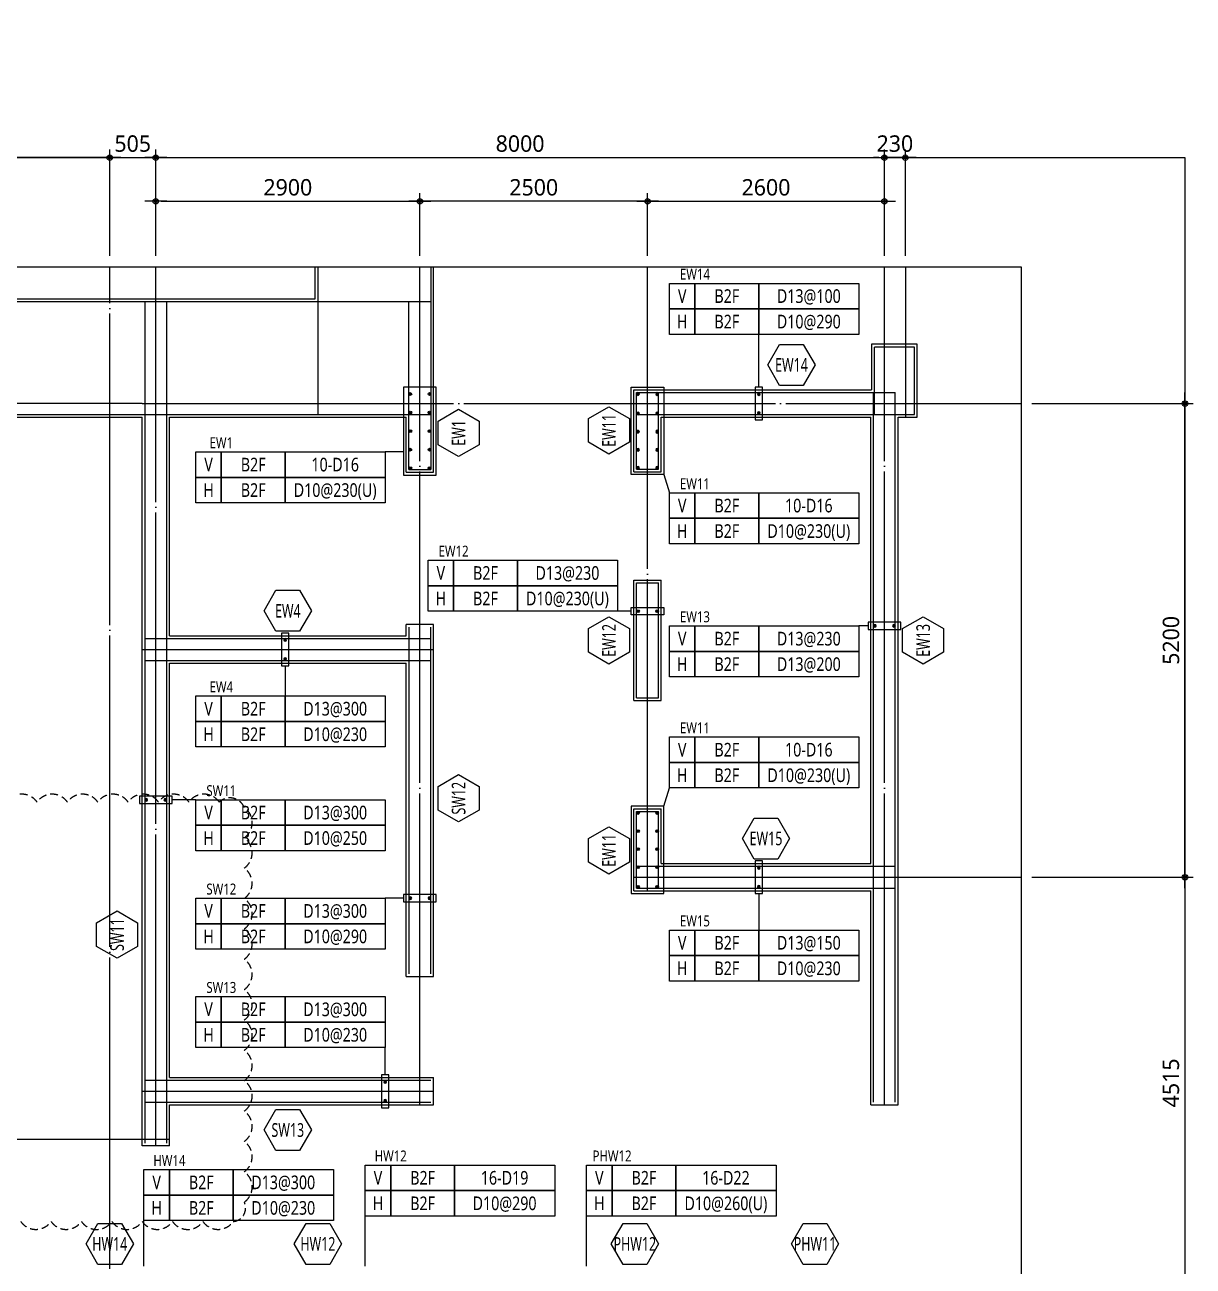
# Model space of a CAD drawing. Header units: millimetres. Extents: x 317501 to 2277231, y -321722 to 1186893.
# Drawn here: x 342548 to 355376, y -223704 to -210076 of the extents above; entities that cross this region are included whole.
import ezdxf
from ezdxf.enums import TextEntityAlignment as Align
from ezdxf.xclip import XClip

# ---------------------------------------------------------------- set-up
doc = ezdxf.new("R2010")
doc.units = ezdxf.units.MM
doc.header["$LTSCALE"] = 57
doc.header["$XCLIPFRAME"] = 0
for name, pattern in [('CEN', [62, 60, -1, 0, -1]), ('XS-벽체$0$CEN', [62, 60, -1, 0, -1]), ('XS-벽체$0$HID', [2.3, 1.5, -0.8])]:
    doc.linetypes.add(name, pattern=pattern)
doc.layers.get('Defpoints').update_dxf_attribs({"color": 145})
for name, color, linetype in [('BAR', 2, 'Continuous'), ('BARR', 1, 'Continuous'), ('BOX', 7, 'Continuous'), ('CEN', 1, 'CEN'), ('DIM', 7, 'Continuous'), ('LEADER', 7, 'Continuous'), ('M', 7, 'Continuous'), ('NAME-W', 4, 'Continuous'), ('TEXT-배근', 3, 'Continuous'), ('XS-벽체$0$BAR', 3, 'Continuous'), ('XS-벽체$0$CEN', 1, 'XS-벽체$0$CEN'), ('XS-벽체$0$WALL', 4, 'Continuous')]:
    doc.layers.add(name, color=color, linetype=linetype)
doc.layers.add('DEFPOINT', color=144, linetype='Continuous', plot=False)
doc.layers.add('XS-벽체$0$1215', color=181, linetype='XS-벽체$0$HID', plot=False)
doc.styles.add('맑은고딕', font='malgun.ttf')
doc.dimstyles.new('DIM_60', dxfattribs={"dimscale": 60, "dimtxt": 3, "dimasz": 1, "dimexe": 1.5, "dimexo": 2, "dimgap": 1, "dimtad": 1, "dimdec": 0, "dimzin": 0, "dimdsep": 46, "dimtxsty": '맑은고딕', "dimblk1": 'DIMDOT', "dimblk2": 'DIMDOT', "dimsah": 1, "dimcen": 0.09, "dimdle": 2, "dimclrd": 7, "dimclre": 7, "dimclrt": 3, "dimadec": 0, "dimazin": 0, "dimtfac": 1, "dimtdec": 0, "dimtix": 1, "dimtmove": 2, "dimatfit": 3, "dimldrblk": 'DIMDOT', "dimfxl": 0, "dimtolj": 1, "dimtzin": 0, "dimarcsym": 0})

# ---------------------------------------------------------------- blocks, each defined once
blk = doc.blocks.new('XS-벽체', base_point=(1093553, 0))
at = {"layer": 'XS-벽체$0$1215'}
blk.add_lwpolyline([(40580, 455467, -0.520567), (40913, 455467, -0.520567), (41246, 455467, -0.520567), (41580, 455467, -0.520567), (41913, 455467, -0.520567), (42246, 455467, -0.520567), (42580, 455467, -0.520567), (42913, 455467, -0.520567), (43188, 455409, -0.520567), (43188, 455075, -0.520567), (43188, 454742, -0.520567), (43188, 454409, -0.520567), (43188, 454075, -0.520567), (43188, 453742, -0.520567), (43188, 453409, -0.520567), (43188, 453075, -0.520567), (43188, 452742, -0.520567), (43188, 452409, -0.520567), (43188, 452075, -0.520567), (43188, 451742, -0.520567), (43188, 451409, -0.520567), (43188, 451075, -0.520567), (43067, 450863, -0.520567), (42734, 450863, -0.520567), (42400, 450863, -0.520567), (42067, 450863, -0.520567), (41734, 450863, -0.520567), (41400, 450863, -0.520567), (41067, 450863, -0.520567), (40734, 450863, -0.520567)], format="xyb", dxfattribs=at)
at = {"layer": 'XS-벽체$0$BAR'}
for p, q in [((45236, 471408), (45236, 459118)), ((43996, 469788), (43996, 459723)), ((40196, 460963), (45236, 460963)), ((42096, 460963), (42096, 451723)), ((42336, 451723), (42336, 460963)), ((44996, 459118), (44996, 460963)), ((50546, 460463), (50106, 460463)), ((50106, 459723), (50106, 460463)), ((50546, 459723), (50546, 460463)), ((47496, 459963), (50336, 459963)), ((47496, 459123), (47496, 459963)), ((47736, 459123), (47736, 459963)), ((50096, 452173), (50096, 459963)), ((50336, 452173), (50336, 459963)), ((40196, 459723), (45236, 459723)), ((47496, 459723), (50546, 459723)), ((47496, 456613), (47496, 457873)), ((47736, 456613), (47736, 457873)), ((44996, 457388), (44996, 453583)), ((45236, 453583), (45236, 457388)), ((42096, 457263), (45236, 457263)), ((42096, 457023), (45236, 457023)), ((47496, 454523), (47496, 455363)), ((47736, 454523), (47736, 455363)), ((47496, 454763), (50336, 454763)), ((47496, 454523), (50336, 454523)), ((42096, 452413), (45236, 452413)), ((42096, 452173), (45236, 452173))]:
    blk.add_line(p, q, dxfattribs=at)
at = {"layer": 'XS-벽체$0$CEN'}
for p, q in [((50446, 468858), (50446, 459693)), ((42216, 451693), (42216, 460043)), ((45116, 452143), (45116, 460043)), ((47616, 454493), (47616, 459993)), ((50216, 452143), (50216, 459993)), ((42066, 459843), (50576, 459843)), ((42066, 457143), (45266, 457143)), ((47466, 454643), (50366, 454643)), ((42066, 452293), (45266, 452293)), ((42366, 451763), (28081, 451763))]:
    blk.add_line(p, q, dxfattribs=at)
at = {"layer": 'XS-벽체$0$WALL'}
for p, q in [((43966, 460993), (43966, 469818)), ((45266, 460093), (45266, 468918)), ((40166, 460993), (43966, 460993)), ((50576, 460493), (50076, 460493)), ((50076, 460493), (50076, 459993)), ((50576, 459693), (50576, 460493)), ((45266, 459088), (45266, 460093)), ((47466, 459993), (50076, 459993)), ((47466, 459093), (47466, 459993)), ((40566, 459693), (42066, 459693)), ((42066, 451693), (42066, 459693)), ((42366, 457293), (42366, 459693)), ((42366, 459693), (44966, 459693)), ((44966, 459088), (44966, 459693)), ((47766, 459693), (50066, 459693)), ((47766, 459093), (47766, 459693)), ((50066, 454793), (50066, 459693)), ((50366, 459693), (50576, 459693)), ((50366, 452143), (50366, 459693)), ((44966, 459088), (45266, 459088)), ((47466, 459093), (47766, 459093)), ((47466, 456583), (47466, 457903)), ((47466, 457903), (47766, 457903)), ((47766, 456583), (47766, 457903)), ((44966, 457293), (44966, 457418)), ((45266, 457418), (44966, 457418)), ((45266, 453553), (45266, 457418)), ((45266, 456993), (45266, 457418)), ((42366, 457293), (44966, 457293)), ((42366, 452443), (42366, 456993)), ((42366, 456993), (44966, 456993)), ((44966, 453553), (44966, 456993)), ((47466, 456583), (47766, 456583)), ((47466, 454493), (47466, 455393)), ((47466, 455393), (47766, 455393)), ((47766, 454793), (47766, 455393)), ((47766, 454793), (50066, 454793)), ((47466, 454493), (50066, 454493)), ((50066, 452143), (50066, 454493)), ((44966, 453553), (45266, 453553)), ((42366, 452443), (45266, 452443)), ((45266, 452143), (45266, 452443)), ((42366, 451693), (42366, 452143)), ((42366, 452143), (45266, 452143)), ((50066, 452143), (50366, 452143)), ((42366, 451693), (42066, 451693))]:
    blk.add_line(p, q, dxfattribs=at)
blk = doc.blocks.new('DIMDOT')
at = {"layer": 'DIM', "linetype": 'Continuous'}
blk.add_line((-2, 0), (2, 0), dxfattribs=at)
for radius in [0.5, 0.25]:
    blk.add_circle((0, 0), radius, dxfattribs=at)
blk = doc.blocks.new('*D170')
at = {"layer": 'Defpoints', "color": 0, "linetype": 'Continuous', "transparency": 16777216}
for p in [(339461, -211534), (339461, -212734), (343481, -212734)]:
    blk.add_point(p, dxfattribs=at)
at = {"layer": 'DIM', "color": 7, "linetype": 'Continuous', "lineweight": -2, "transparency": 16777216}
for p, q in [((339461, -212614), (339461, -211444)), ((343481, -212614), (343481, -211444)), ((343421, -211534), (339521, -211534))]:
    blk.add_line(p, q, dxfattribs=at)
at = {"layer": 'DIM', "color": 7, "linetype": 'Continuous', "lineweight": -2, "transparency": 16777216, "xscale": 60, "yscale": 60, "zscale": 60, "rotation": 180}
blk.add_blockref('DIMDOT', (339461, -211534), dxfattribs=at)
at = {"layer": 'DIM', "color": 7, "linetype": 'Continuous', "lineweight": -2, "transparency": 16777216, "xscale": 60, "yscale": 60, "zscale": 60}
blk.add_blockref('DIMDOT', (343481, -211534), dxfattribs=at)
at = {"layer": 'DIM', "color": 3, "linetype": 'Continuous', "transparency": 16777216, "insert": (341471, -211381), "char_height": 180, "attachment_point": 5, "style": '맑은고딕'}
blk.add_mtext('\\A1;4020', dxfattribs=at)
blk = doc.blocks.new('*D171')
at = {"layer": 'Defpoints', "color": 0, "linetype": 'Continuous', "transparency": 16777216}
for p in [(346886, -212014), (343986, -212734), (346886, -212734)]:
    blk.add_point(p, dxfattribs=at)
at = {"layer": 'DIM', "color": 7, "linetype": 'Continuous', "lineweight": -2, "transparency": 16777216}
for p, q in [((343986, -212614), (343986, -211924)), ((344046, -212014), (346826, -212014)), ((346886, -212614), (346886, -211924))]:
    blk.add_line(p, q, dxfattribs=at)
at = {"layer": 'DIM', "color": 7, "linetype": 'Continuous', "lineweight": -2, "transparency": 16777216, "xscale": 60, "yscale": 60, "zscale": 60, "rotation": 180}
blk.add_blockref('DIMDOT', (343986, -212014), dxfattribs=at)
at = {"layer": 'DIM', "color": 7, "linetype": 'Continuous', "lineweight": -2, "transparency": 16777216, "xscale": 60, "yscale": 60, "zscale": 60}
blk.add_blockref('DIMDOT', (346886, -212014), dxfattribs=at)
at = {"layer": 'DIM', "color": 3, "linetype": 'Continuous', "transparency": 16777216, "insert": (345436, -211861), "char_height": 180, "attachment_point": 5, "style": '맑은고딕'}
blk.add_mtext('\\A1;2900', dxfattribs=at)
blk = doc.blocks.new('*D172')
at = {"layer": 'Defpoints', "color": 0, "linetype": 'Continuous', "transparency": 16777216}
for p in [(351986, -211534), (343986, -212734), (351986, -212734)]:
    blk.add_point(p, dxfattribs=at)
at = {"layer": 'DIM', "color": 7, "linetype": 'Continuous', "lineweight": -2, "transparency": 16777216}
for p, q in [((343986, -212614), (343986, -211444)), ((351986, -212614), (351986, -211444)), ((344046, -211534), (351926, -211534))]:
    blk.add_line(p, q, dxfattribs=at)
at = {"layer": 'DIM', "color": 7, "linetype": 'Continuous', "lineweight": -2, "transparency": 16777216, "xscale": 60, "yscale": 60, "zscale": 60, "rotation": 180}
blk.add_blockref('DIMDOT', (343986, -211534), dxfattribs=at)
at = {"layer": 'DIM', "color": 7, "linetype": 'Continuous', "lineweight": -2, "transparency": 16777216, "xscale": 60, "yscale": 60, "zscale": 60}
blk.add_blockref('DIMDOT', (351986, -211534), dxfattribs=at)
at = {"layer": 'DIM', "color": 3, "linetype": 'Continuous', "transparency": 16777216, "insert": (347986, -211381), "char_height": 180, "attachment_point": 5, "style": '맑은고딕'}
blk.add_mtext('\\A1;8000', dxfattribs=at)
blk = doc.blocks.new('*D173')
at = {"layer": 'Defpoints', "color": 0, "linetype": 'Continuous', "transparency": 16777216}
for p in [(351986, -212014), (349386, -212734), (351986, -212734)]:
    blk.add_point(p, dxfattribs=at)
at = {"layer": 'DIM', "color": 7, "linetype": 'Continuous', "lineweight": -2, "transparency": 16777216}
for p, q in [((349386, -212614), (349386, -211924)), ((349446, -212014), (351926, -212014)), ((351986, -212614), (351986, -211924))]:
    blk.add_line(p, q, dxfattribs=at)
at = {"layer": 'DIM', "color": 7, "linetype": 'Continuous', "lineweight": -2, "transparency": 16777216, "xscale": 60, "yscale": 60, "zscale": 60, "rotation": 180}
blk.add_blockref('DIMDOT', (349386, -212014), dxfattribs=at)
at = {"layer": 'DIM', "color": 7, "linetype": 'Continuous', "lineweight": -2, "transparency": 16777216, "xscale": 60, "yscale": 60, "zscale": 60}
blk.add_blockref('DIMDOT', (351986, -212014), dxfattribs=at)
at = {"layer": 'DIM', "color": 3, "linetype": 'Continuous', "transparency": 16777216, "insert": (350686, -211861), "char_height": 180, "attachment_point": 5, "style": '맑은고딕'}
blk.add_mtext('\\A1;2600', dxfattribs=at)
blk = doc.blocks.new('*D174')
at = {"layer": 'Defpoints', "color": 0, "linetype": 'Continuous', "transparency": 16777216}
for p in [(346886, -212014), (346886, -212734), (349386, -212734)]:
    blk.add_point(p, dxfattribs=at)
at = {"layer": 'DIM', "color": 7, "linetype": 'Continuous', "lineweight": -2, "transparency": 16777216}
for p, q in [((346886, -212614), (346886, -211924)), ((349326, -212014), (346946, -212014)), ((349386, -212614), (349386, -211924))]:
    blk.add_line(p, q, dxfattribs=at)
at = {"layer": 'DIM', "color": 7, "linetype": 'Continuous', "lineweight": -2, "transparency": 16777216, "xscale": 60, "yscale": 60, "zscale": 60, "rotation": 180}
blk.add_blockref('DIMDOT', (346886, -212014), dxfattribs=at)
at = {"layer": 'DIM', "color": 7, "linetype": 'Continuous', "lineweight": -2, "transparency": 16777216, "xscale": 60, "yscale": 60, "zscale": 60}
blk.add_blockref('DIMDOT', (349386, -212014), dxfattribs=at)
at = {"layer": 'DIM', "color": 3, "linetype": 'Continuous', "transparency": 16777216, "insert": (348136, -211861), "char_height": 180, "attachment_point": 5, "style": '맑은고딕'}
blk.add_mtext('\\A1;2500', dxfattribs=at)
blk = doc.blocks.new('*D176')
at = {"layer": 'Defpoints', "color": 0, "linetype": 'Continuous', "transparency": 16777216}
for p in [(353486, -219434), (353486, -223949), (355286, -223949)]:
    blk.add_point(p, dxfattribs=at)
at = {"layer": 'DIM', "color": 7, "linetype": 'Continuous', "lineweight": -2, "transparency": 16777216}
for p, q in [((353606, -219434), (355376, -219434)), ((355286, -219494), (355286, -223889)), ((353606, -223949), (355376, -223949))]:
    blk.add_line(p, q, dxfattribs=at)
at = {"layer": 'DIM', "color": 7, "linetype": 'Continuous', "lineweight": -2, "transparency": 16777216, "xscale": 60, "yscale": 60, "zscale": 60}
for p, rotation in [((355286, -219434), 90), ((355286, -223949), 270)]:
    blk.add_blockref('DIMDOT', p, dxfattribs=dict(at, rotation=rotation))
at = {"layer": 'DIM', "color": 3, "linetype": 'Continuous', "transparency": 16777216, "insert": (355132, -221692), "char_height": 180, "attachment_point": 5, "rotation": 90, "style": '맑은고딕'}
blk.add_mtext('\\A1;4515', dxfattribs=at)
blk = doc.blocks.new('*D177')
at = {"layer": 'Defpoints', "color": 0, "linetype": 'Continuous', "transparency": 16777216}
for p in [(353486, -214234), (355286, -214234), (353486, -219434)]:
    blk.add_point(p, dxfattribs=at)
at = {"layer": 'DIM', "color": 7, "linetype": 'Continuous', "lineweight": -2, "transparency": 16777216}
for p, q in [((353606, -214234), (355376, -214234)), ((355286, -219374), (355286, -214294)), ((353606, -219434), (355376, -219434))]:
    blk.add_line(p, q, dxfattribs=at)
at = {"layer": 'DIM', "color": 7, "linetype": 'Continuous', "lineweight": -2, "transparency": 16777216, "xscale": 60, "yscale": 60, "zscale": 60}
for p, rotation in [((355286, -214234), 90), ((355286, -219434), 270)]:
    blk.add_blockref('DIMDOT', p, dxfattribs=dict(at, rotation=rotation))
at = {"layer": 'DIM', "color": 3, "linetype": 'Continuous', "transparency": 16777216, "insert": (355133, -216834), "char_height": 180, "attachment_point": 5, "rotation": 90, "style": '맑은고딕'}
blk.add_mtext('\\A1;5200', dxfattribs=at)
blk = doc.blocks.new('*D179')
at = {"layer": 'Defpoints', "color": 0, "linetype": 'Continuous', "transparency": 16777216}
for p in [(343986, -211534), (343481, -212734), (343986, -212734)]:
    blk.add_point(p, dxfattribs=at)
at = {"layer": 'DIM', "color": 7, "linetype": 'Continuous', "lineweight": -2, "transparency": 16777216}
for p, q in [((343481, -212614), (343481, -211444)), ((343986, -212614), (343986, -211444)), ((343541, -211534), (343926, -211534))]:
    blk.add_line(p, q, dxfattribs=at)
at = {"layer": 'DIM', "color": 7, "linetype": 'Continuous', "lineweight": -2, "transparency": 16777216, "xscale": 60, "yscale": 60, "zscale": 60, "rotation": 180}
blk.add_blockref('DIMDOT', (343481, -211534), dxfattribs=at)
at = {"layer": 'DIM', "color": 7, "linetype": 'Continuous', "lineweight": -2, "transparency": 16777216, "xscale": 60, "yscale": 60, "zscale": 60}
blk.add_blockref('DIMDOT', (343986, -211534), dxfattribs=at)
at = {"layer": 'DIM', "color": 3, "linetype": 'Continuous', "transparency": 16777216, "insert": (343733, -211381), "char_height": 180, "attachment_point": 5, "style": '맑은고딕'}
blk.add_mtext('\\A1;505', dxfattribs=at)
blk = doc.blocks.new('BAR')
at = {"layer": 'BARR'}
h = blk.add_hatch(color=256, dxfattribs=at)
edge = h.paths.add_edge_path()
edge.add_arc((0, 0), 15, 0, 360)
blk.add_circle((0, 0), 15, dxfattribs=at)
blk = doc.blocks.new('*D263')
at = {"layer": 'Defpoints', "color": 0, "linetype": 'Continuous', "transparency": 16777216}
for p in [(351986, -211534), (351986, -212734), (352216, -212734)]:
    blk.add_point(p, dxfattribs=at)
at = {"layer": 'DIM', "color": 7, "linetype": 'Continuous', "lineweight": -2, "transparency": 16777216}
for p, q in [((351986, -212614), (351986, -211444)), ((352216, -212614), (352216, -211444)), ((351926, -211534), (351866, -211534)), ((352216, -211534), (351986, -211534)), ((352276, -211534), (352336, -211534))]:
    blk.add_line(p, q, dxfattribs=at)
at = {"layer": 'DIM', "color": 7, "linetype": 'Continuous', "lineweight": -2, "transparency": 16777216, "xscale": 60, "yscale": 60, "zscale": 60}
blk.add_blockref('DIMDOT', (351986, -211534), dxfattribs=at)
at = {"layer": 'DIM', "color": 7, "linetype": 'Continuous', "lineweight": -2, "transparency": 16777216, "xscale": 60, "yscale": 60, "zscale": 60, "rotation": 180}
blk.add_blockref('DIMDOT', (352216, -211534), dxfattribs=at)
at = {"layer": 'DIM', "color": 3, "linetype": 'Continuous', "transparency": 16777216, "insert": (352101, -211381), "char_height": 180, "attachment_point": 5, "style": '맑은고딕'}
blk.add_mtext('\\A1;230', dxfattribs=at)

msp = doc.modelspace()

# ---------------------------------------------------------------- linework, layer by layer
at = {"layer": 'BAR'}
for p, q in [((346765.9, -214959.1), (347005.9, -214959.1)), ((349265.9, -214954.1), (349505.9, -214954.1)), ((349505.9, -216204.1), (349265.9, -216204.1)), ((349265.9, -217464.1), (349505.9, -217464.1)), ((349265.9, -218714.1), (349505.9, -218714.1))]:
    msp.add_line(p, q, dxfattribs=at)
at = {"layer": 'BOX'}
for points in [[(349905.9, -212914.3), (349905.9, -213194.3), (349625.9, -213194.3), (349625.9, -212914.3)], [(350605.9, -212914.3), (350605.9, -213194.3), (349905.9, -213194.3), (349905.9, -212914.3)], [(351705.9, -212914.3), (351705.9, -213194.3), (350605.9, -213194.3), (350605.9, -212914.3)], [(349905.9, -213194.3), (349905.9, -213474.3), (349625.9, -213474.3), (349625.9, -213194.3)], [(350605.9, -213194.3), (350605.9, -213474.3), (349905.9, -213474.3), (349905.9, -213194.3)], [(351705.9, -213194.3), (351705.9, -213474.3), (350605.9, -213474.3), (350605.9, -213194.3)], [(344705.9, -214764.1), (344705.9, -215044.1), (344425.9, -215044.1), (344425.9, -214764.1)], [(345405.9, -214764.1), (345405.9, -215044.1), (344705.9, -215044.1), (344705.9, -214764.1)], [(346505.9, -214764.1), (346505.9, -215044.1), (345405.9, -215044.1), (345405.9, -214764.1)], [(344705.9, -215044.1), (344705.9, -215324.1), (344425.9, -215324.1), (344425.9, -215044.1)], [(345405.9, -215044.1), (345405.9, -215324.1), (344705.9, -215324.1), (344705.9, -215044.1)], [(346505.9, -215044.1), (346505.9, -215324.1), (345405.9, -215324.1), (345405.9, -215044.1)], [(349905.9, -215214.1), (349905.9, -215494.1), (349625.9, -215494.1), (349625.9, -215214.1)], [(350605.9, -215214.1), (350605.9, -215494.1), (349905.9, -215494.1), (349905.9, -215214.1)], [(351705.9, -215214.1), (351705.9, -215494.1), (350605.9, -215494.1), (350605.9, -215214.1)], [(349905.9, -215494.1), (349905.9, -215774.1), (349625.9, -215774.1), (349625.9, -215494.1)], [(350605.9, -215494.1), (350605.9, -215774.1), (349905.9, -215774.1), (349905.9, -215494.1)], [(351705.9, -215494.1), (351705.9, -215774.1), (350605.9, -215774.1), (350605.9, -215494.1)], [(347255.9, -215954.1), (347255.9, -216234.1), (346975.9, -216234.1), (346975.9, -215954.1)], [(347955.9, -215954.1), (347955.9, -216234.1), (347255.9, -216234.1), (347255.9, -215954.1)], [(349055.9, -215954.1), (349055.9, -216234.1), (347955.9, -216234.1), (347955.9, -215954.1)], [(347255.9, -216234.1), (347255.9, -216514.1), (346975.9, -216514.1), (346975.9, -216234.1)], [(347955.9, -216234.1), (347955.9, -216514.1), (347255.9, -216514.1), (347255.9, -216234.1)], [(349055.9, -216234.1), (349055.9, -216514.1), (347955.9, -216514.1), (347955.9, -216234.1)], [(349905.9, -216674.9), (349905.9, -216954.9), (349625.9, -216954.9), (349625.9, -216674.9)], [(350605.9, -216674.9), (350605.9, -216954.9), (349905.9, -216954.9), (349905.9, -216674.9)], [(351705.9, -216674.9), (351705.9, -216954.9), (350605.9, -216954.9), (350605.9, -216674.9)], [(349905.9, -216954.9), (349905.9, -217234.9), (349625.9, -217234.9), (349625.9, -216954.9)], [(350605.9, -216954.9), (350605.9, -217234.9), (349905.9, -217234.9), (349905.9, -216954.9)], [(351705.9, -216954.9), (351705.9, -217234.9), (350605.9, -217234.9), (350605.9, -216954.9)], [(344705.9, -217444.1), (344705.9, -217724.1), (344425.9, -217724.1), (344425.9, -217444.1)], [(345405.9, -217444.1), (345405.9, -217724.1), (344705.9, -217724.1), (344705.9, -217444.1)], [(346505.9, -217444.1), (346505.9, -217724.1), (345405.9, -217724.1), (345405.9, -217444.1)], [(344705.9, -217724.1), (344705.9, -218004.1), (344425.9, -218004.1), (344425.9, -217724.1)], [(345405.9, -217724.1), (345405.9, -218004.1), (344705.9, -218004.1), (344705.9, -217724.1)], [(346505.9, -217724.1), (346505.9, -218004.1), (345405.9, -218004.1), (345405.9, -217724.1)], [(349905.9, -217894.1), (349905.9, -218174.1), (349625.9, -218174.1), (349625.9, -217894.1)], [(350605.9, -217894.1), (350605.9, -218174.1), (349905.9, -218174.1), (349905.9, -217894.1)], [(351705.9, -217894.1), (351705.9, -218174.1), (350605.9, -218174.1), (350605.9, -217894.1)], [(349905.9, -218174.1), (349905.9, -218454.1), (349625.9, -218454.1), (349625.9, -218174.1)], [(350605.9, -218174.1), (350605.9, -218454.1), (349905.9, -218454.1), (349905.9, -218174.1)], [(351705.9, -218174.1), (351705.9, -218454.1), (350605.9, -218454.1), (350605.9, -218174.1)], [(344705.9, -218584.1), (344705.9, -218864.1), (344425.9, -218864.1), (344425.9, -218584.1)], [(345405.9, -218584.1), (345405.9, -218864.1), (344705.9, -218864.1), (344705.9, -218584.1)], [(346505.9, -218584.1), (346505.9, -218864.1), (345405.9, -218864.1), (345405.9, -218584.1)], [(344705.9, -218864.1), (344705.9, -219144.1), (344425.9, -219144.1), (344425.9, -218864.1)], [(345405.9, -218864.1), (345405.9, -219144.1), (344705.9, -219144.1), (344705.9, -218864.1)], [(346505.9, -218864.1), (346505.9, -219144.1), (345405.9, -219144.1), (345405.9, -218864.1)], [(344705.9, -219664.1), (344705.9, -219944.1), (344425.9, -219944.1), (344425.9, -219664.1)], [(345405.9, -219664.1), (345405.9, -219944.1), (344705.9, -219944.1), (344705.9, -219664.1)], [(346505.9, -219664.1), (346505.9, -219944.1), (345405.9, -219944.1), (345405.9, -219664.1)], [(344705.9, -219944.1), (344705.9, -220224.1), (344425.9, -220224.1), (344425.9, -219944.1)], [(345405.9, -219944.1), (345405.9, -220224.1), (344705.9, -220224.1), (344705.9, -219944.1)], [(346505.9, -219944.1), (346505.9, -220224.1), (345405.9, -220224.1), (345405.9, -219944.1)], [(349905.9, -220014.1), (349905.9, -220294.1), (349625.9, -220294.1), (349625.9, -220014.1)], [(350605.9, -220014.1), (350605.9, -220294.1), (349905.9, -220294.1), (349905.9, -220014.1)], [(351705.9, -220014.1), (351705.9, -220294.1), (350605.9, -220294.1), (350605.9, -220014.1)], [(349905.9, -220294.1), (349905.9, -220574.1), (349625.9, -220574.1), (349625.9, -220294.1)], [(350605.9, -220294.1), (350605.9, -220574.1), (349905.9, -220574.1), (349905.9, -220294.1)], [(351705.9, -220294.1), (351705.9, -220574.1), (350605.9, -220574.1), (350605.9, -220294.1)], [(344705.9, -220744.1), (344705.9, -221024.1), (344425.9, -221024.1), (344425.9, -220744.1)], [(345405.9, -220744.1), (345405.9, -221024.1), (344705.9, -221024.1), (344705.9, -220744.1)], [(346505.9, -220744.1), (346505.9, -221024.1), (345405.9, -221024.1), (345405.9, -220744.1)], [(344705.9, -221024.1), (344705.9, -221304.1), (344425.9, -221304.1), (344425.9, -221024.1)], [(345405.9, -221024.1), (345405.9, -221304.1), (344705.9, -221304.1), (344705.9, -221024.1)], [(346505.9, -221024.1), (346505.9, -221304.1), (345405.9, -221304.1), (345405.9, -221024.1)], [(344135.9, -222644.1), (344135.9, -222924.1), (343855.9, -222924.1), (343855.9, -222644.1)], [(344835.9, -222644.1), (344835.9, -222924.1), (344135.9, -222924.1), (344135.9, -222644.1)], [(345935.9, -222644.1), (345935.9, -222924.1), (344835.9, -222924.1), (344835.9, -222644.1)], [(346565.9, -222594.1), (346565.9, -222874.1), (346285.9, -222874.1), (346285.9, -222594.1)], [(347265.9, -222594.1), (347265.9, -222874.1), (346565.9, -222874.1), (346565.9, -222594.1)], [(348365.9, -222594.1), (348365.9, -222874.1), (347265.9, -222874.1), (347265.9, -222594.1)], [(348995.9, -222594.1), (348995.9, -222874.1), (348715.9, -222874.1), (348715.9, -222594.1)], [(349695.9, -222594.1), (349695.9, -222874.1), (348995.9, -222874.1), (348995.9, -222594.1)], [(350795.9, -222594.1), (350795.9, -222874.1), (349695.9, -222874.1), (349695.9, -222594.1)], [(344135.9, -222924.1), (344135.9, -223204.1), (343855.9, -223204.1), (343855.9, -222924.1)], [(344835.9, -222924.1), (344835.9, -223204.1), (344135.9, -223204.1), (344135.9, -222924.1)], [(345935.9, -222924.1), (345935.9, -223204.1), (344835.9, -223204.1), (344835.9, -222924.1)], [(346565.9, -222874.1), (346565.9, -223154.1), (346285.9, -223154.1), (346285.9, -222874.1)], [(347265.9, -222874.1), (347265.9, -223154.1), (346565.9, -223154.1), (346565.9, -222874.1)], [(348365.9, -222874.1), (348365.9, -223154.1), (347265.9, -223154.1), (347265.9, -222874.1)], [(348995.9, -222874.1), (348995.9, -223154.1), (348715.9, -223154.1), (348715.9, -222874.1)], [(349695.9, -222874.1), (349695.9, -223154.1), (348995.9, -223154.1), (348995.9, -222874.1)], [(350795.9, -222874.1), (350795.9, -223154.1), (349695.9, -223154.1), (349695.9, -222874.1)]]:
    msp.add_lwpolyline(points, close=True, dxfattribs=at)
at = {"layer": 'CEN'}
for p, q in [((343480.9, -223734.1), (343480.9, -212734.1)), ((343985.9, -214084.1), (343985.9, -212734.1)), ((346885.9, -214084.1), (346885.9, -212734.1)), ((349385.9, -214084.1), (349385.9, -212734.1)), ((351985.9, -214084.1), (351985.9, -212734.1)), ((343835.9, -214234.1), (321860.9, -214234.1)), ((352135.9, -214234.1), (353485.9, -214234.1)), ((352135.9, -219434.1), (353485.9, -219434.1))]:
    msp.add_line(p, q, dxfattribs=at)
at = {"layer": 'DEFPOINT'}
for points in [[(320060.9, -211534.1), (355285.9, -211534.1), (355285.9, -235359.1), (320060.9, -235359.1)], [(321860.9, -212734.1), (353485.9, -212734.1), (353485.9, -234159.1), (321860.9, -234159.1)]]:
    msp.add_lwpolyline(points, close=True, dxfattribs=at)
at = {"layer": 'LEADER'}
for p, q in [((350605.9, -214054.1), (350605.9, -213474.3)), ((346705.9, -214764.1), (346505.9, -214764.1)), ((349565.9, -215014.1), (349625.9, -215214.1)), ((349205.9, -216514.1), (349055.9, -216514.1)), ((351805.9, -216674.9), (351705.9, -216674.9)), ((345405.9, -217114.1), (345405.9, -217444.1)), ((344425.9, -218584.1), (344165.9, -218584.1)), ((349565.9, -218654.1), (349625.9, -218454.1)), ((346705.9, -219664.1), (346505.9, -219664.1)), ((350605.9, -219614.1), (350605.9, -220014.1)), ((346505.9, -221604.1), (346505.9, -221304.1)), ((343855.9, -223704.1), (343855.9, -223204.1)), ((346285.9, -223704.1), (346285.9, -223154.1)), ((348715.9, -223704.1), (348715.9, -223154.1))]:
    msp.add_line(p, q, dxfattribs=at)
for points in [[(347065.9, -214054.1), (346705.9, -214054.1), (346705.9, -215019.1), (347065.9, -215019.1)], [(349205.9, -214054.1), (349565.9, -214054.1), (349565.9, -215014.1), (349205.9, -215014.1)], [(350645.9, -214054.1), (350565.9, -214054.1), (350565.9, -214414.1), (350645.9, -214414.1)], [(349565.9, -216474.1), (349565.9, -216554.1), (349205.9, -216554.1), (349205.9, -216474.1)], [(351805.9, -216634.9), (351805.9, -216714.9), (352165.9, -216714.9), (352165.9, -216634.9)], [(345445.9, -216754.1), (345365.9, -216754.1), (345365.9, -217114.1), (345445.9, -217114.1)], [(343805.9, -218544.1), (343805.9, -218624.1), (344165.9, -218624.1), (344165.9, -218544.1)], [(349205.9, -219614.1), (349565.9, -219614.1), (349565.9, -218654.1), (349205.9, -218654.1)], [(350645.9, -219254.1), (350565.9, -219254.1), (350565.9, -219614.1), (350645.9, -219614.1)], [(346705.9, -219624.1), (346705.9, -219704.1), (347065.9, -219704.1), (347065.9, -219624.1)], [(346545.9, -221604.1), (346465.9, -221604.1), (346465.9, -221964.1), (346545.9, -221964.1)]]:
    msp.add_lwpolyline(points, close=True, dxfattribs=at)
at = {"layer": 'M'}
for points in [[(350835.8, -214034.1), (350705.9, -213809.1), (350835.8, -213584.1), (351095.6, -213584.1), (351225.5, -213809.1), (351095.6, -214034.1)], [(347535.9, -214686.5), (347310.9, -214816.4), (347085.9, -214686.5), (347085.9, -214426.7), (347310.9, -214296.7), (347535.9, -214426.7)], [(349185.9, -214659), (348960.9, -214788.9), (348735.9, -214659), (348735.9, -214399.2), (348960.9, -214269.2), (349185.9, -214399.2)], [(345306, -216734.1), (345176.1, -216509.1), (345306, -216284.1), (345565.8, -216284.1), (345695.7, -216509.1), (345565.8, -216734.1)], [(349185.9, -216964), (348960.9, -217093.9), (348735.9, -216964), (348735.9, -216704.2), (348960.9, -216574.2), (349185.9, -216704.2)], [(352635.9, -216964), (352410.9, -217093.9), (352185.9, -216964), (352185.9, -216704.2), (352410.9, -216574.2), (352635.9, -216704.2)], [(347535.9, -218696.5), (347310.9, -218826.4), (347085.9, -218696.5), (347085.9, -218436.7), (347310.9, -218306.7), (347535.9, -218436.7)], [(350556, -219234.1), (350426.1, -219009.1), (350556, -218784.1), (350815.8, -218784.1), (350945.7, -219009.1), (350815.8, -219234.1)], [(349185.9, -219269), (348960.9, -219398.9), (348735.9, -219269), (348735.9, -219009.2), (348960.9, -218879.2), (349185.9, -219009.2)], [(343785.9, -220194), (343560.9, -220323.9), (343335.9, -220194), (343335.9, -219934.2), (343560.9, -219804.2), (343785.9, -219934.2)], [(345306, -222434.1), (345176.1, -222209.1), (345306, -221984.1), (345565.8, -221984.1), (345695.7, -222209.1), (345565.8, -222434.1)], [(343351, -223684.1), (343221.1, -223459.1), (343351, -223234.1), (343610.8, -223234.1), (343740.7, -223459.1), (343610.8, -223684.1)], [(345636, -223684.1), (345506.1, -223459.1), (345636, -223234.1), (345895.8, -223234.1), (346025.7, -223459.1), (345895.8, -223684.1)], [(349116, -223684.1), (348986.1, -223459.1), (349116, -223234.1), (349375.8, -223234.1), (349505.7, -223459.1), (349375.8, -223684.1)], [(351094, -223684.1), (350964.1, -223459.1), (351094, -223234.1), (351353.8, -223234.1), (351483.7, -223459.1), (351353.8, -223684.1)]]:
    msp.add_lwpolyline(points, close=True, dxfattribs=at)

# ---------------------------------------------------------------- block references
ref = msp.add_blockref('XS-벽체', (1395322.8, -674076.6))
XClip(ref).set_block_clipping_path([(20090.6265650072, 439917.5453104111), (51715.6265649986, 461342.5453104091)])
at = {"layer": 'BARR', "rotation": 179.9999999999993}
for p in [(346780.9, -214129.1), (346990.9, -214129.1), (346780.9, -214332.8), (346990.9, -214332.8), (346780.9, -214536.6), (346990.9, -214536.6), (346780.9, -214740.3), (346990.9, -214740.3), (346780.9, -214944.1), (346990.9, -214944.1)]:
    msp.add_blockref('BAR', p, dxfattribs=at)
at = {"layer": 'BARR', "xscale": -1}
for p, rotation in [((349280.9, -214129.1), 180), ((349490.9, -214129.1), 180), ((350605.9, -214129.1), 270), ((349280.9, -214344.2), 180), ((349490.9, -214344.2), 180), ((350605.9, -214339.1), 270), ((349280.9, -214542.5), 180), ((349490.9, -214542.5), 180), ((349280.9, -214740.8), 180), ((349490.9, -214740.8), 180), ((349280.9, -214939.1), 180), ((349490.9, -214939.1), 180), ((345405.9, -216829.1), 270), ((345405.9, -217039.1), 270), ((350605.9, -219329.1), 270), ((350605.9, -219539.1), 270), ((346505.9, -221679.1), 270), ((346505.9, -221889.1), 270)]:
    msp.add_blockref('BAR', p, dxfattribs=dict(at, rotation=rotation))
at = {"layer": 'BARR'}
for p in [(349280.9, -216514.1), (349490.9, -216514.1), (349280.9, -218729.1), (349490.9, -218729.1), (349280.9, -218927.4), (349490.9, -218927.4), (349280.9, -219125.7), (349490.9, -219125.7), (349280.9, -219324), (349490.9, -219324), (349280.9, -219539.1), (349490.9, -219539.1)]:
    msp.add_blockref('BAR', p, dxfattribs=at)
at = {"layer": 'BARR', "xscale": -1}
for p in [(351880.9, -216674.9), (352090.9, -216674.9), (343880.9, -218584.1), (344090.9, -218584.1), (346780.9, -219664.1), (346990.9, -219664.1)]:
    msp.add_blockref('BAR', p, dxfattribs=at)

# ---------------------------------------------------------------- texts
at = {"layer": 'NAME-W', "style": '맑은고딕', "width": 0.7}
for s, p in [('EW14', (350965.7, -213809.1)), ('EW4', (345435.9, -216509.1)), ('EW15', (350685.9, -219009.1)), ('SW13', (345435.9, -222209.1)), ('HW14', (343480.9, -223459.1)), ('HW12', (345765.9, -223459.1)), ('PHW12', (349245.9, -223459.1)), ('PHW11', (351223.9, -223459.1))]:
    msp.add_text(s, height=150, dxfattribs=at).set_placement(p, align=Align.MIDDLE)
for s, p in [('EW1', (347310.9, -214556.6)), ('EW11', (348960.9, -214529.1)), ('EW12', (348960.9, -216834.1)), ('EW13', (352410.9, -216834.1)), ('SW12', (347310.9, -218566.6)), ('EW11', (348960.9, -219139.1)), ('SW11', (343560.9, -220064.1))]:
    msp.add_text(s, height=150, rotation=90, dxfattribs=at).set_placement(p, align=Align.MIDDLE)
at = {"layer": 'TEXT-배근', "color": 2, "style": '맑은고딕', "width": 0.8}
for s, p in [('EW14', (349905.9, -212814.3)), ('EW1', (344705.9, -214664.1)), ('EW11', (349905.9, -215114.1)), ('EW12', (347255.9, -215854.1)), ('EW13', (349905.9, -216574.9)), ('EW4', (344705.9, -217344.1)), ('EW11', (349905.9, -217794.1)), ('SW11', (344705.9, -218484.1)), ('SW12', (344705.9, -219564.1)), ('EW15', (349905.9, -219914.1)), ('SW13', (344705.9, -220644.1)), ('HW14', (344135.9, -222544.1)), ('HW12', (346565.9, -222494.1)), ('PHW12', (348995.9, -222494.1))]:
    msp.add_text(s, height=120, dxfattribs=at).set_placement(p, align=Align.MIDDLE_CENTER)
at = {"layer": 'TEXT-배근', "style": '맑은고딕', "width": 0.8}
for s, p in [('V', (349765.9, -213054.3)), ('B2F', (350255.9, -213054.3)), ('D13@100', (351155.9, -213054.3)), ('H', (349765.9, -213334.3)), ('B2F', (350255.9, -213334.3)), ('D10@290', (351155.9, -213334.3)), ('V', (344565.9, -214904.1)), ('B2F', (345055.9, -214904.1)), ('10-D16', (345955.9, -214904.1)), ('H', (344565.9, -215184.1)), ('B2F', (345055.9, -215184.1)), ('D10@230(U)', (345955.9, -215184.1)), ('V', (349765.9, -215354.1)), ('B2F', (350255.9, -215354.1)), ('10-D16', (351155.9, -215354.1)), ('H', (349765.9, -215634.1)), ('B2F', (350255.9, -215634.1)), ('D10@230(U)', (351155.9, -215634.1)), ('V', (347115.9, -216094.1)), ('B2F', (347605.9, -216094.1)), ('D13@230', (348505.9, -216094.1)), ('H', (347115.9, -216374.1)), ('B2F', (347605.9, -216374.1)), ('D10@230(U)', (348505.9, -216374.1)), ('V', (349765.9, -216814.9)), ('B2F', (350255.9, -216814.9)), ('D13@230', (351155.9, -216814.9)), ('H', (349765.9, -217094.9)), ('B2F', (350255.9, -217094.9)), ('V', (344565.9, -217584.1)), ('B2F', (345055.9, -217584.1)), ('D13@300', (345955.9, -217584.1)), ('H', (344565.9, -217864.1)), ('B2F', (345055.9, -217864.1)), ('D10@230', (345955.9, -217864.1)), ('V', (349765.9, -218034.1)), ('B2F', (350255.9, -218034.1)), ('10-D16', (351155.9, -218034.1)), ('H', (349765.9, -218314.1)), ('B2F', (350255.9, -218314.1)), ('D10@230(U)', (351155.9, -218314.1)), ('V', (344565.9, -218724.1)), ('B2F', (345055.9, -218724.1)), ('D13@300', (345955.9, -218724.1)), ('H', (344565.9, -219004.1)), ('B2F', (345055.9, -219004.1)), ('V', (344565.9, -219804.1)), ('B2F', (345055.9, -219804.1)), ('D13@300', (345955.9, -219804.1)), ('H', (344565.9, -220084.1)), ('B2F', (345055.9, -220084.1)), ('D10@290', (345955.9, -220084.1)), ('V', (349765.9, -220154.1)), ('B2F', (350255.9, -220154.1)), ('D13@150', (351155.9, -220154.1)), ('H', (349765.9, -220434.1)), ('B2F', (350255.9, -220434.1)), ('D10@230', (351155.9, -220434.1)), ('V', (344565.9, -220884.1)), ('B2F', (345055.9, -220884.1)), ('D13@300', (345955.9, -220884.1)), ('H', (344565.9, -221164.1)), ('B2F', (345055.9, -221164.1)), ('D10@230', (345955.9, -221164.1)), ('V', (346425.9, -222734.1)), ('B2F', (346915.9, -222734.1)), ('16-D19', (347815.9, -222734.1)), ('V', (348855.9, -222734.1)), ('B2F', (349345.9, -222734.1)), ('16-D22', (350245.9, -222734.1)), ('V', (343995.9, -222784.1)), ('B2F', (344485.9, -222784.1)), ('D13@300', (345385.9, -222784.1)), ('H', (346425.9, -223014.1)), ('B2F', (346915.9, -223014.1)), ('D10@290', (347815.9, -223014.1)), ('H', (348855.9, -223014.1)), ('B2F', (349345.9, -223014.1)), ('D10@260(U)', (350245.9, -223014.1)), ('H', (343995.9, -223064.1)), ('B2F', (344485.9, -223064.1)), ('D10@230', (345385.9, -223064.1))]:
    msp.add_text(s, height=150, dxfattribs=at).set_placement(p, align=Align.MIDDLE_CENTER)
at = {"layer": 'TEXT-배근', "color": 1, "style": '맑은고딕', "width": 0.8}
for s, p in [('D13@200', (351155.9, -217094.9)), ('D10@250', (345955.9, -219004.1))]:
    msp.add_text(s, height=150, dxfattribs=at).set_placement(p, align=Align.MIDDLE_CENTER)

# ---------------------------------------------------------------- dimensions: what is measured, and where the dimension line sits
at = {"layer": 'DIM', "linetype": 'Continuous'}
for base, p1, p2, angle, picture, middle in [((339460.9, -211534.1), (343480.9, -212734.1), (339460.9, -212734.1), 180, '*D170', (341470.9, -211381.1)), ((351985.9, -211534.1), (352215.9, -212734.1), (351985.9, -212734.1), 180, '*D263', (352100.9, -211381.1)), ((346885.9, -212014.1), (349385.9, -212734.1), (346885.9, -212734.1), 180, '*D174', (348135.9, -211861.1)), ((355285.9, -214234.1), (353485.9, -219434.1), (353485.9, -214234.1), 90, '*D177', (355132.9, -216834.1)), ((355285.9, -223949.1), (353485.9, -219434.1), (353485.9, -223949.1), 270, '*D176', (355132.4, -221691.6))]:
    dim = msp.add_linear_dim(base=base, p1=p1, p2=p2, angle=angle, dimstyle='DIM_60', dxfattribs=at)
    dim.commit()
    dim.dimension.update_dxf_attribs({"geometry": picture, "text_midpoint": middle})
for base, p1, p2, picture, middle in [((343985.9, -211534.1), (343480.9, -212734.1), (343985.9, -212734.1), '*D179', (343733.4, -211381.1)), ((351985.9, -211534.1), (343985.9, -212734.1), (351985.9, -212734.1), '*D172', (347985.9, -211381.1)), ((346885.9, -212014.1), (343985.9, -212734.1), (346885.9, -212734.1), '*D171', (345435.9, -211861.1)), ((351985.9, -212014.1), (349385.9, -212734.1), (351985.9, -212734.1), '*D173', (350685.9, -211861.1))]:
    dim = msp.add_linear_dim(base=base, p1=p1, p2=p2, dimstyle='DIM_60', dxfattribs=at)
    dim.commit()
    dim.dimension.update_dxf_attribs({"geometry": picture, "text_midpoint": middle})

doc.saveas('drawing.dxf')
